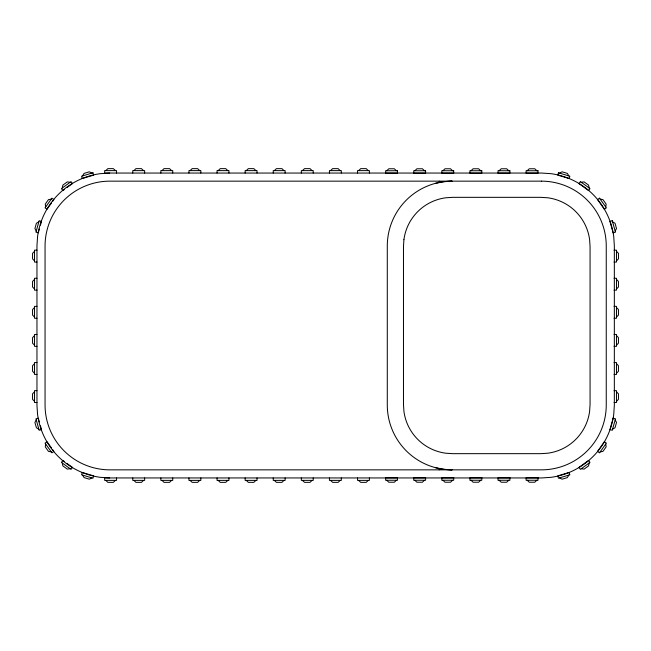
<?xml version="1.0" encoding="UTF-8"?>
<svg xmlns="http://www.w3.org/2000/svg" width="651" height="651" viewBox="0 0 651 651"><rect width="100%" height="100%" fill="white"/><g stroke="black" fill="none" stroke-linecap="round" stroke-linejoin="round"><path stroke-width="0.98" d="M45.692 444.047L45.285 446.887L48.467 451.371L51.283 451.916M605.739 206.953L606.146 204.113L602.956 199.629L600.141 199.084M62.325 187.96L62.838 185.136L67.289 181.898L70.137 182.28M589.106 463.04L588.594 465.864L584.134 469.102L581.294 468.72M39.369 229.006L38.303 232.814L35.96 232.163L39.166 220.722L41.509 221.381M40.443 225.189L41.241 222.333M36.261 419.911L34.918 422.442L36.399 427.74L38.865 429.204M615.171 231.089L616.513 228.558L615.024 223.26L612.558 221.796M82.644 175.884L84.06 173.394L89.333 171.815L91.897 173.109M568.787 475.116L567.363 477.606L562.09 479.185L559.534 477.891M51.616 202.811L47.035 209.272L45.049 207.856L51.925 198.181L53.911 199.588L52.764 201.2M34.527 251.286L32.55 253.361L32.55 258.862L34.527 260.937M34.527 279.377L32.55 281.452L32.55 286.961L34.527 289.036M34.527 307.475L32.55 309.55L32.55 315.051L34.527 317.127M34.527 335.574L32.55 337.649L32.55 343.15L34.527 345.225M34.527 363.665L32.55 365.74L32.55 371.249L34.527 373.324M34.527 391.764L32.55 393.839L32.55 399.34L34.527 401.415M616.473 260.937L618.45 258.862L618.45 253.361L616.473 251.286M616.473 289.036L618.45 286.961L618.45 281.452L616.473 279.377M616.473 317.127L618.45 315.051L618.45 309.55L616.473 307.475M616.473 345.225L618.45 343.15L618.45 337.649L616.473 335.574M616.473 373.324L618.45 371.249L618.45 365.74L616.473 363.665M616.473 401.415L618.45 399.34L618.45 393.839L616.473 391.764M105.779 170.619L107.854 168.642L113.355 168.642L115.43 170.619M133.878 170.619L135.953 168.642L141.454 168.642L143.529 170.619M161.969 170.619L164.044 168.642L169.553 168.642L171.628 170.619M190.068 170.619L192.143 168.642L197.644 168.642L199.719 170.619M218.166 170.619L220.241 168.642L225.742 168.642L227.817 170.619M246.257 170.619L248.332 168.642L253.841 168.642L255.916 170.619M274.356 170.619L276.431 168.642L281.932 168.642L284.007 170.619M302.455 170.619L304.53 168.642L310.031 168.642L312.106 170.619M330.545 170.619L332.62 168.642L338.129 168.642L340.204 170.619M358.644 170.619L360.719 168.642L366.22 168.642L368.295 170.619M386.735 170.749L388.818 168.772L394.319 168.772L396.394 170.749M414.833 170.749L416.909 168.772L422.418 168.772L424.493 170.749M115.43 480.381L113.355 482.358L107.854 482.358L105.779 480.381M442.932 170.749L445.007 168.772L450.508 168.772L452.583 170.749M143.529 480.381L141.454 482.358L135.953 482.358L133.878 480.381M471.023 170.749L473.106 168.772L478.607 168.772L480.682 170.749M171.628 480.381L169.553 482.358L164.044 482.358L161.969 480.381M499.122 170.749L501.197 168.772L506.706 168.772L508.781 170.749M199.719 480.381L197.644 482.358L192.143 482.358L190.068 480.381M527.22 170.749L529.296 168.772L534.797 168.772L536.872 170.749M227.817 480.381L225.742 482.358L220.241 482.358L218.166 480.381M255.916 480.381L253.841 482.358L248.332 482.358L246.257 480.381M284.007 480.381L281.932 482.358L276.431 482.358L274.356 480.381M312.106 480.381L310.031 482.358L304.53 482.358L302.455 480.381M340.204 480.381L338.129 482.358L332.62 482.358L330.545 480.381M368.295 480.381L366.22 482.358L360.719 482.358L358.644 480.381M396.394 480.251L394.319 482.228L388.818 482.228L386.735 480.251M424.493 480.251L422.418 482.228L416.909 482.228L414.833 480.251M452.583 480.251L450.508 482.228L445.007 482.228L442.932 480.251M480.682 480.251L478.607 482.228L473.106 482.228L471.023 480.251M508.781 480.251L506.706 482.228L501.197 482.228L499.122 480.251M536.872 480.251L534.797 482.228L529.296 482.228L527.22 480.251M64.457 189.417L62.854 190.58L61.422 188.611L71.032 181.629L72.464 183.598L66.858 187.667M38.865 221.796L36.399 223.26L34.918 228.558L36.261 231.089M612.558 429.204L615.024 427.74L616.513 422.442L615.171 419.911M559.534 173.109L562.09 171.815L567.363 173.394L568.787 175.884M91.897 477.891L89.333 479.185L84.06 477.606L82.644 475.116M41.509 429.619L39.166 430.278L35.96 418.837L38.303 418.186L39.369 421.994M435.373 183.354L443.697 181.702L452.16 181.149A64.88 64.88 0 0 0 387.288 246.021L387.288 404.979A64.88 64.88 0 0 0 452.16 469.851L443.697 469.298L435.373 467.646M51.283 199.084L48.467 199.629L45.285 204.113L45.692 206.953M600.141 451.916L602.956 451.371L606.146 446.887L605.739 444.047M581.294 182.28L584.134 181.898L588.594 185.136L589.106 187.96M70.137 468.72L67.289 469.102L62.838 465.864L62.325 463.04M109.669 173.052L100.409 173.662A72.985 72.985 0 0 0 37.571 236.5L36.961 245.761L36.961 405.239L37.571 414.5A72.985 72.985 0 0 0 100.409 477.338L109.669 477.948M36.961 250.171L34.527 250.171L34.527 262.052L36.961 262.052M614.039 250.171L616.473 250.171L616.473 262.052L614.039 262.052M36.961 278.27L34.527 278.27L34.527 290.143L36.961 290.143M614.039 278.27L616.473 278.27L616.473 290.143L614.039 290.143M36.961 306.361L34.527 306.361L34.527 318.241L36.961 318.241M614.039 306.361L616.473 306.361L616.473 318.241L614.039 318.241M36.961 334.459L34.527 334.459L34.527 346.34L36.961 346.34M614.039 334.459L616.473 334.459L616.473 346.34L614.039 346.34M36.961 362.558L34.527 362.558L34.527 374.431L36.961 374.431M614.039 362.558L616.473 362.558L616.473 374.431L614.039 374.431M36.961 390.649L34.527 390.649L34.527 402.53L36.961 402.53M614.039 390.649L616.473 390.649L616.473 402.53L614.039 402.53M64.457 461.583L62.854 460.42L61.422 462.389L71.032 469.371L72.464 467.402L66.858 463.333M51.616 448.189L47.035 441.728L45.049 443.144L51.925 452.819L53.911 451.412L52.764 449.8M40.443 425.811L41.241 428.667M439.238 181.149L439.238 182.589M439.238 468.411L439.238 469.851M369.41 173.052L369.41 170.619L357.529 170.619L357.529 173.052M369.41 477.948L369.41 480.381L357.529 480.381L357.529 477.948M341.311 173.052L341.311 170.619L329.439 170.619L329.439 173.052M341.311 477.948L341.311 480.381L329.439 480.381L329.439 477.948M313.221 173.052L313.221 170.619L301.34 170.619L301.34 173.052M313.221 477.948L313.221 480.381L301.34 480.381L301.34 477.948M285.122 173.052L285.122 170.619L273.241 170.619L273.241 173.052M285.122 477.948L285.122 480.381L273.241 480.381L273.241 477.948M257.023 173.052L257.023 170.619L245.15 170.619L245.15 173.052M257.023 477.948L257.023 480.381L245.15 480.381L245.15 477.948M228.932 173.052L228.932 170.619L217.052 170.619L217.052 173.052M228.932 477.948L228.932 480.381L217.052 480.381L217.052 477.948M200.834 173.052L200.834 170.619L188.953 170.619L188.953 173.052M200.834 477.948L200.834 480.381L188.953 480.381L188.953 477.948M172.735 173.052L172.735 170.619L160.862 170.619L160.862 173.052M172.735 477.948L172.735 480.381L160.862 480.381L160.862 477.948M144.644 173.052L144.644 170.619L132.763 170.619L132.763 173.052M144.644 477.948L144.644 480.381L132.763 480.381L132.763 477.948M116.545 173.052L116.545 170.619L104.665 170.619L104.665 173.052L541.632 173.052L550.901 173.662A72.985 72.985 0 0 1 613.73 236.5L614.341 245.761L614.341 405.239L613.73 414.5A72.985 72.985 0 0 1 550.901 477.338L541.632 477.948L104.665 477.948L104.665 480.381L116.545 480.381L116.545 477.948M403.921 239.674L403.474 246.558L403.474 404.442L403.921 411.326A48.662 48.662 0 0 0 445.813 453.218L452.697 453.666L540.843 453.666L547.719 453.218A48.662 48.662 0 0 0 589.611 411.326L590.066 404.442L590.066 246.558L589.611 239.674A48.662 48.662 0 0 0 547.719 197.782L540.843 197.334L452.697 197.334L445.813 197.782A48.662 48.662 0 0 0 403.921 239.674M613.128 418.186L609.922 429.619L612.265 430.278L615.472 418.837L613.128 418.186M82.278 472.463L81.578 474.791L92.955 478.208L93.654 475.873L82.278 472.463M558.468 172.792L557.769 175.127L569.145 178.537L569.845 176.209L558.468 172.792M604.397 441.728L597.52 451.412L599.498 452.819L606.382 443.144L604.397 441.728M580.399 181.629L578.967 183.598L588.577 190.58L590.001 188.611L580.399 181.629M588.577 460.42L578.967 467.402L580.399 469.371L590.001 462.389L588.577 460.42M599.498 198.181L597.52 199.588L604.397 209.272L606.382 207.856L599.498 198.181M92.955 172.792L81.578 176.209L82.278 178.537L93.654 175.127L92.955 172.792M569.145 472.463L557.769 475.873L558.468 478.208L569.845 474.791L569.145 472.463M612.265 220.722L609.922 221.381L613.128 232.814L615.472 232.163L612.265 220.722M397.509 170.749L385.628 170.749L385.628 173.182L397.509 173.182L397.509 170.749M425.599 170.749L413.727 170.749L413.727 173.182L425.599 173.182L425.599 170.749M453.698 170.749L441.817 170.749L441.817 173.182L453.698 173.182L453.698 170.749M481.797 170.749L469.916 170.749L469.916 173.182L481.797 173.182L481.797 170.749M509.888 170.749L498.015 170.749L498.015 173.182L509.888 173.182L509.888 170.749M537.986 170.749L526.106 170.749L526.106 173.182L537.986 173.182L537.986 170.749M541.372 181.149L109.929 181.149A64.88 64.88 0 0 0 45.057 246.021L45.057 404.979A64.88 64.88 0 0 0 109.929 469.851L541.372 469.851A64.88 64.88 0 0 0 606.252 404.979L606.252 246.021A64.88 64.88 0 0 0 541.372 181.149M397.509 477.818L385.628 477.818L385.628 480.251L397.509 480.251L397.509 477.818M425.599 477.818L413.727 477.818L413.727 480.251L425.599 480.251L425.599 477.818M453.698 477.818L441.817 477.818L441.817 480.251L453.698 480.251L453.698 477.818M481.797 477.818L469.916 477.818L469.916 480.251L481.797 480.251L481.797 477.818M509.888 477.818L498.015 477.818L498.015 480.251L509.888 480.251L509.888 477.818M537.986 477.818L526.106 477.818L526.106 480.251L537.986 480.251L537.986 477.818"/></g></svg>
